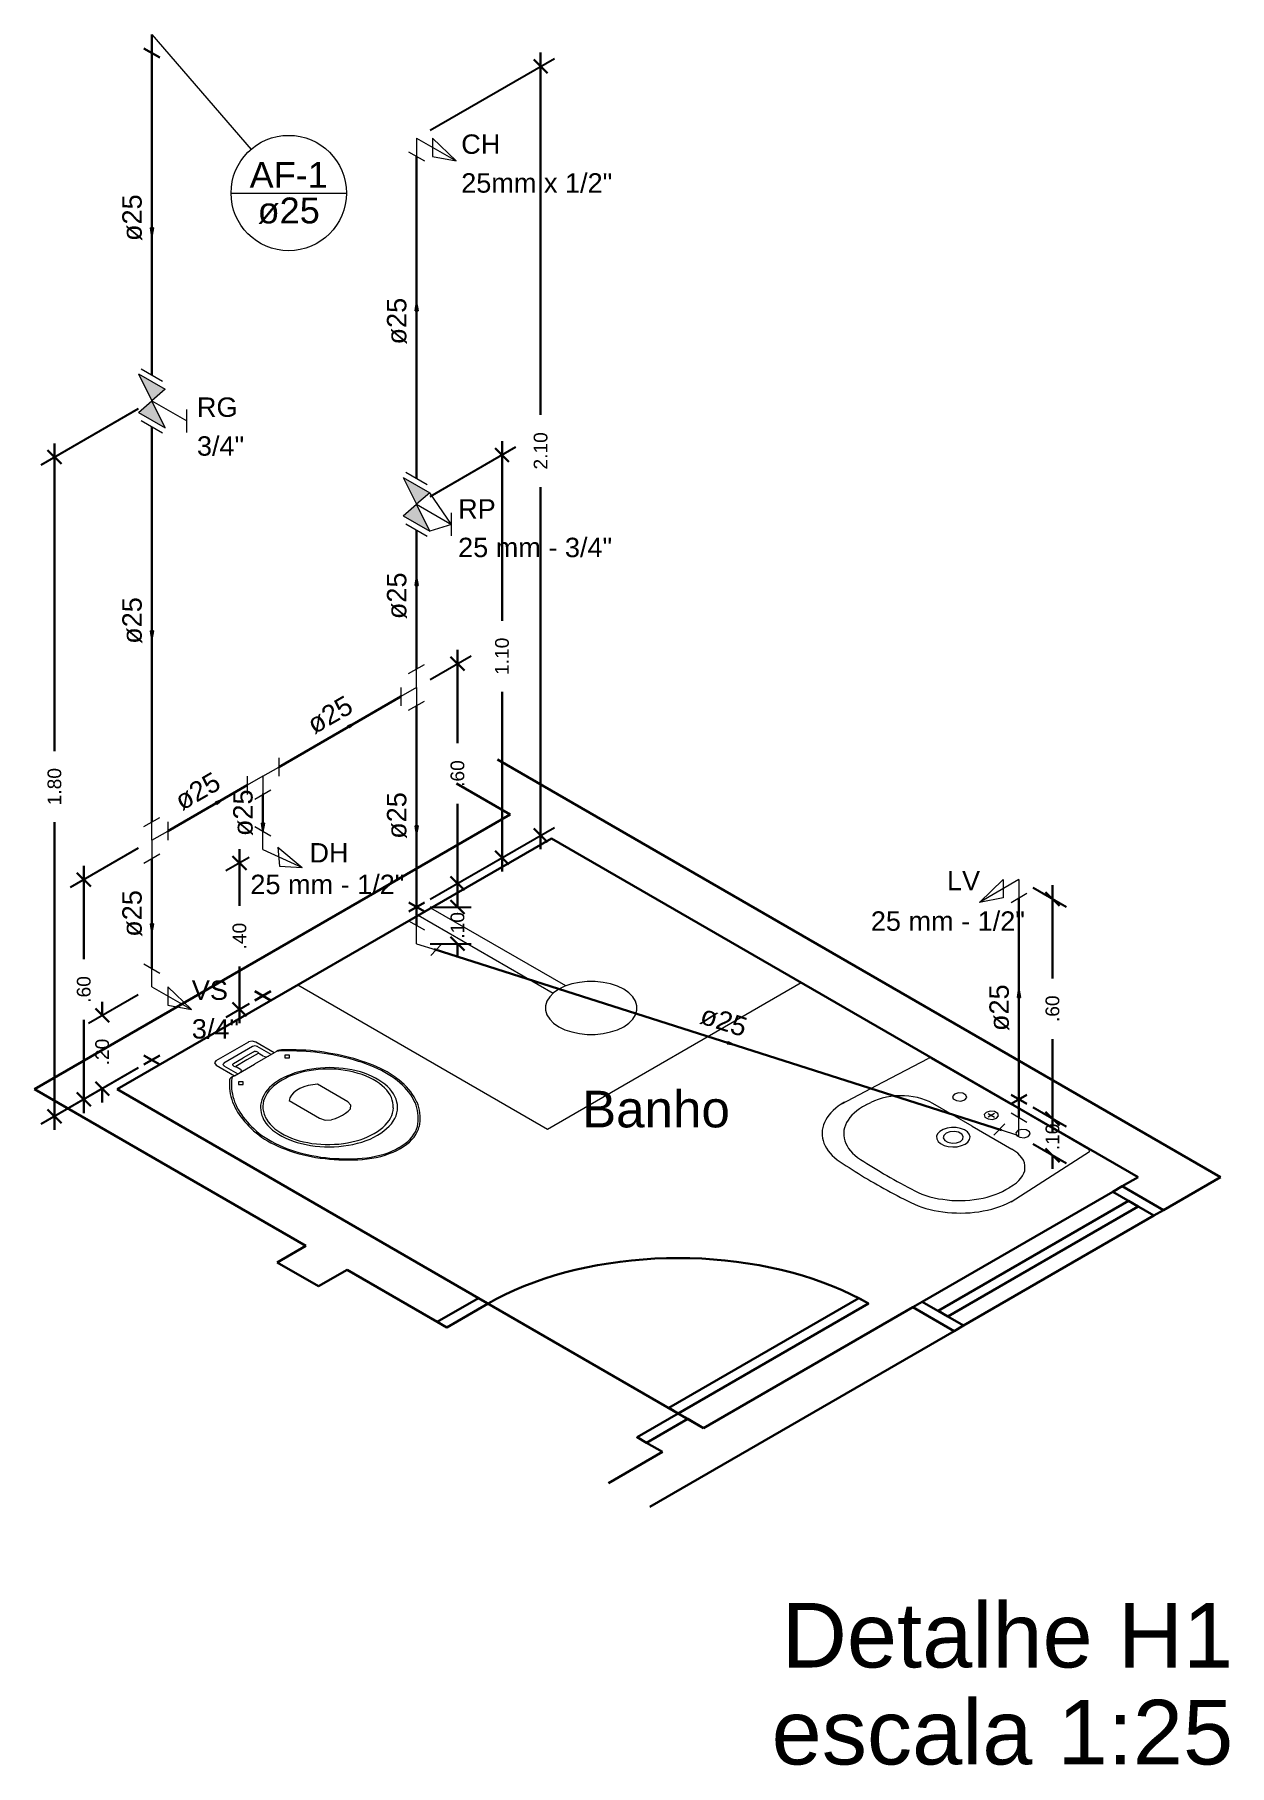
# Model space of a CAD drawing. Header units: inches. Extents: x -21 to 129, y -108 to 34.
# Drawn here: x 29.275 to 32.539, y -65.909 to -61.183 of the extents above; entities that cross this region are included whole.
import ezdxf

# ---------------------------------------------------------------- set-up
doc = ezdxf.new("R2010")
doc.units = ezdxf.units.IN
doc.header["$MEASUREMENT"] = 0
for name, color, linetype, lineweight in [('AF-Colunas', 8, 'Continuous', 30), ('AF-Conexões detalhe', 8, 'Continuous', 20), ('AF-Indicação coluna', 5, 'Continuous', 20), ('AF-Sentido tubo', 8, 'Continuous', 20), ('AF-Textos coluna', 7, 'Continuous', 20), ('AF-Textos conexão', 7, 'Continuous', 20), ('AF-Textos tubo', 7, 'Continuous', 20), ('AF-Tubos detalhe', 170, 'Continuous', 30), ('DI-Títulos', 3, 'Continuous', 30), ('Simbolos', 8, 'Continuous', 20), ('xcota', 1, 'Continuous', 30), ('xEIXO', 3, 'Continuous', 30), ('XJANELAS E PORTAS', 4, 'Continuous', 30), ('xMOVEIS', 253, 'Continuous', 20), ('XPAREDE', 7, 'Continuous', 30), ('xPISO', 4, 'Continuous', 30), ('xTEXTO', 7, 'Continuous', 20)]:
    doc.layers.add(name, color=color, linetype=linetype, lineweight=lineweight)
doc.styles.add('Arial', font='arial.ttf')
doc.dimstyles.new('cota-25', dxfattribs={"dimtxt": 0.0375, "dimasz": 0.0375, "dimexe": 0.0375, "dimexo": 0.0375, "dimgap": 0.05, "dimtad": 0, "dimzin": 4, "dimdsep": 46, "dimtxsty": 'Arial', "dimblk": 'OBLIQUE', "dimcen": 0.0375, "dimdle": 0.0375, "dimclrd": 256, "dimclrt": 4, "dimadec": 0, "dimazin": 1, "dimtfac": 1, "dimtix": 1, "dimtofl": 0, "dimtmove": 0, "dimatfit": 3, "dimfxl": 0, "dimtolj": 1, "dimtzin": 0, "dimlwd": -1, "dimarcsym": 0})

# ---------------------------------------------------------------- blocks, each defined once
blk = doc.blocks.new('_Closed')
at = {"color": 0, "linetype": 'ByBlock', "lineweight": -2}
for p, q in [((-1, 0.166667), (0, 0)), ((-1, 0.166667), (-1, -0.166667)), ((0, 0), (-1, -0.166667)), ((0, 0), (-1, 0))]:
    blk.add_line(p, q, dxfattribs=at)
blk = doc.blocks.new('_Oblique')
at = {"color": 0, "linetype": 'ByBlock', "lineweight": -2}
blk.add_line((-0.5, -0.5), (0.5, 0.5), dxfattribs=at)
blk = doc.blocks.new('*D4')
at = {"layer": 'Defpoints', "color": 0, "transparency": 16777216}
for p in [(29.5956, -63.7831), (29.4599, -63.8615), (29.5956, -63.9831)]:
    blk.add_point(p, dxfattribs=at)
at = {"layer": 'xcota', "color": 0, "lineweight": -2, "transparency": 16777216}
for p, q in [((29.5581, -63.8048), (29.4224, -63.8831)), ((29.5581, -64.0048), (29.4224, -64.0831))]:
    blk.add_line(p, q, dxfattribs=at)
at = {"layer": 'xcota', "transparency": 16777216}
for p, q in [((29.4599, -63.8615), (29.4599, -63.824)), ((29.4599, -64.0614), (29.4599, -64.0989))]:
    blk.add_line(p, q, dxfattribs=at)
at = {"layer": 'xcota', "transparency": 16777216, "xscale": 0.0375, "yscale": 0.0375, "zscale": 0.0375}
for p, rotation in [((29.4599, -63.8615), 270), ((29.4599, -64.0614), 90)]:
    blk.add_blockref('_Oblique', p, dxfattribs=dict(at, rotation=rotation))
at = {"layer": 'xcota', "color": 4, "transparency": 16777216, "insert": (29.4599, -63.9615), "char_height": 0.0375, "attachment_point": 5, "rotation": 90, "style": 'Arial'}
blk.add_mtext('\\A1;.20', dxfattribs=at)
blk = doc.blocks.new('*D5')
at = {"layer": 'Defpoints', "color": 0, "transparency": 16777216}
for p in [(29.5956, -63.3831), (29.4097, -63.4905), (29.5956, -63.9831)]:
    blk.add_point(p, dxfattribs=at)
at = {"layer": 'xcota', "color": 0, "lineweight": -2, "transparency": 16777216}
for p, q in [((29.5581, -63.4048), (29.3722, -63.5121)), ((29.5581, -64.0048), (29.3722, -64.1121))]:
    blk.add_line(p, q, dxfattribs=at)
at = {"layer": 'xcota', "transparency": 16777216}
for p, q in [((29.4097, -63.453), (29.4097, -63.7077)), ((29.4097, -64.1279), (29.4097, -63.8732))]:
    blk.add_line(p, q, dxfattribs=at)
at = {"layer": 'xcota', "transparency": 16777216, "xscale": 0.0375, "yscale": 0.0375, "zscale": 0.0375}
for p, rotation in [((29.4097, -63.4905), 90), ((29.4097, -64.0904), 270)]:
    blk.add_blockref('_Oblique', p, dxfattribs=dict(at, rotation=rotation))
at = {"layer": 'xcota', "color": 4, "transparency": 16777216, "insert": (29.4097, -63.7905), "char_height": 0.0375, "attachment_point": 5, "rotation": 90, "style": 'Arial'}
blk.add_mtext('\\A1;.60', dxfattribs=at)
blk = doc.blocks.new('*D6')
at = {"layer": 'Defpoints', "color": 0, "transparency": 16777216}
for p in [(29.5958, -62.183), (29.3295, -62.3368), (29.5956, -63.9831)]:
    blk.add_point(p, dxfattribs=at)
at = {"layer": 'xcota', "color": 0, "lineweight": -2, "transparency": 16777216}
for p, q in [((29.5583, -62.2047), (29.292, -62.3584)), ((29.5581, -64.0048), (29.292, -64.1584))]:
    blk.add_line(p, q, dxfattribs=at)
at = {"layer": 'xcota', "transparency": 16777216}
for p, q in [((29.3295, -62.2993), (29.3295, -63.1399)), ((29.3295, -64.1743), (29.3295, -63.3337))]:
    blk.add_line(p, q, dxfattribs=at)
at = {"layer": 'xcota', "transparency": 16777216, "xscale": 0.0375, "yscale": 0.0375, "zscale": 0.0375}
for p, rotation in [((29.3295, -62.3368), 90), ((29.3295, -64.1368), 270)]:
    blk.add_blockref('_Oblique', p, dxfattribs=dict(at, rotation=rotation))
at = {"layer": 'xcota', "color": 4, "transparency": 16777216, "insert": (29.3295, -63.2368), "char_height": 0.0375, "attachment_point": 5, "rotation": 90, "style": 'Arial'}
blk.add_mtext('\\A1;1.80', dxfattribs=at)
blk = doc.blocks.new('*D7')
at = {"layer": 'Defpoints', "color": 0, "transparency": 16777216}
for p in [(29.8988, -63.4081), (29.8349, -63.445), (29.8988, -63.8081)]:
    blk.add_point(p, dxfattribs=at)
at = {"layer": 'xcota', "transparency": 16777216}
for p, q in [((29.8349, -63.4075), (29.8349, -63.5622)), ((29.8349, -63.8825), (29.8349, -63.7278))]:
    blk.add_line(p, q, dxfattribs=at)
at = {"layer": 'xcota', "color": 0, "lineweight": -2, "transparency": 16777216}
for p, q in [((29.8613, -63.4298), (29.7974, -63.4666)), ((29.8613, -63.8298), (29.7974, -63.8667))]:
    blk.add_line(p, q, dxfattribs=at)
at = {"layer": 'xcota', "transparency": 16777216, "xscale": 0.0375, "yscale": 0.0375, "zscale": 0.0375}
for p, rotation in [((29.8349, -63.445), 90), ((29.8349, -63.845), 270)]:
    blk.add_blockref('_Oblique', p, dxfattribs=dict(at, rotation=rotation))
at = {"layer": 'xcota', "color": 4, "transparency": 16777216, "insert": (29.8349, -63.645), "char_height": 0.0375, "attachment_point": 5, "rotation": 90, "style": 'Arial'}
blk.add_mtext('\\A1;.40', dxfattribs=at)
blk = doc.blocks.new('*D8')
at = {"layer": 'Defpoints', "color": 0, "transparency": 16777216}
for p in [(30.3188, -63.5656), (30.4306, -63.5656), (30.3188, -63.6656)]:
    blk.add_point(p, dxfattribs=at)
at = {"layer": 'xcota', "color": 0, "lineweight": -2, "transparency": 16777216}
for p, q in [((30.3563, -63.5656), (30.4681, -63.5656)), ((30.3563, -63.6656), (30.4681, -63.6656))]:
    blk.add_line(p, q, dxfattribs=at)
at = {"layer": 'xcota', "transparency": 16777216}
for p, q in [((30.4306, -63.5656), (30.4306, -63.5281)), ((30.4306, -63.6656), (30.4306, -63.7031))]:
    blk.add_line(p, q, dxfattribs=at)
at = {"layer": 'xcota', "transparency": 16777216, "xscale": 0.0375, "yscale": 0.0375, "zscale": 0.0375}
for p, rotation in [((30.4306, -63.5656), 270), ((30.4306, -63.6656), 90)]:
    blk.add_blockref('_Oblique', p, dxfattribs=dict(at, rotation=rotation))
at = {"layer": 'xcota', "color": 4, "transparency": 16777216, "insert": (30.4306, -63.6156), "char_height": 0.0375, "attachment_point": 5, "rotation": 90, "style": 'Arial'}
blk.add_mtext('\\A1;.10', dxfattribs=at)
blk = doc.blocks.new('*D9')
at = {"layer": 'Defpoints', "color": 0, "transparency": 16777216}
for p in [(30.4306, -62.901), (30.3188, -62.9656), (30.3188, -63.5656)]:
    blk.add_point(p, dxfattribs=at)
at = {"layer": 'xcota', "color": 0, "lineweight": -2, "transparency": 16777216}
for p, q in [((30.3563, -62.944), (30.4681, -62.8794)), ((30.3563, -63.5439), (30.4681, -63.4793))]:
    blk.add_line(p, q, dxfattribs=at)
at = {"layer": 'xcota', "transparency": 16777216}
for p, q in [((30.4306, -62.8635), (30.4306, -63.1182)), ((30.4306, -63.5385), (30.4306, -63.2838))]:
    blk.add_line(p, q, dxfattribs=at)
at = {"layer": 'xcota', "transparency": 16777216, "xscale": 0.0375, "yscale": 0.0375, "zscale": 0.0375}
for p, rotation in [((30.4306, -62.901), 90), ((30.4306, -63.501), 270)]:
    blk.add_blockref('_Oblique', p, dxfattribs=dict(at, rotation=rotation))
at = {"layer": 'xcota', "color": 4, "transparency": 16777216, "insert": (30.4306, -63.201), "char_height": 0.0375, "attachment_point": 5, "rotation": 90, "style": 'Arial'}
blk.add_mtext('\\A1;.60', dxfattribs=at)
blk = doc.blocks.new('*D10')
at = {"layer": 'Defpoints', "color": 0, "transparency": 16777216}
for p in [(30.5522, -62.3308), (30.3188, -62.4656), (30.3188, -63.5656)]:
    blk.add_point(p, dxfattribs=at)
at = {"layer": 'xcota', "color": 0, "lineweight": -2, "transparency": 16777216}
for p, q in [((30.3563, -62.444), (30.5897, -62.3092)), ((30.3563, -63.5439), (30.5897, -63.4092))]:
    blk.add_line(p, q, dxfattribs=at)
at = {"layer": 'xcota', "transparency": 16777216}
for p, q in [((30.5522, -62.2933), (30.5522, -62.784)), ((30.5522, -63.4683), (30.5522, -62.9777))]:
    blk.add_line(p, q, dxfattribs=at)
at = {"layer": 'xcota', "transparency": 16777216, "xscale": 0.0375, "yscale": 0.0375, "zscale": 0.0375}
for p, rotation in [((30.5522, -62.3308), 90), ((30.5522, -63.4308), 270)]:
    blk.add_blockref('_Oblique', p, dxfattribs=dict(at, rotation=rotation))
at = {"layer": 'xcota', "color": 4, "transparency": 16777216, "insert": (30.5522, -62.8808), "char_height": 0.0375, "attachment_point": 5, "rotation": 90, "style": 'Arial'}
blk.add_mtext('\\A1;1.10', dxfattribs=at)
blk = doc.blocks.new('*D11')
at = {"layer": 'Defpoints', "color": 0, "transparency": 16777216}
for p in [(30.6577, -61.2699), (30.3188, -61.4656), (30.3188, -63.5656)]:
    blk.add_point(p, dxfattribs=at)
at = {"layer": 'xcota', "color": 0, "lineweight": -2, "transparency": 16777216}
for p, q in [((30.3563, -61.444), (30.6952, -61.2483)), ((30.3563, -63.544), (30.6952, -63.3483))]:
    blk.add_line(p, q, dxfattribs=at)
at = {"layer": 'xcota', "transparency": 16777216}
for p, q in [((30.6577, -61.2324), (30.6577, -62.221)), ((30.6577, -63.4075), (30.6577, -62.4189))]:
    blk.add_line(p, q, dxfattribs=at)
at = {"layer": 'xcota', "transparency": 16777216, "xscale": 0.0375, "yscale": 0.0375, "zscale": 0.0375}
for p, rotation in [((30.6577, -61.2699), 90), ((30.6577, -63.37), 270)]:
    blk.add_blockref('_Oblique', p, dxfattribs=dict(at, rotation=rotation))
at = {"layer": 'xcota', "color": 4, "transparency": 16777216, "insert": (30.6577, -62.3199), "char_height": 0.0375, "attachment_point": 5, "rotation": 90, "style": 'Arial'}
blk.add_mtext('\\A1;2.10', dxfattribs=at)
blk = doc.blocks.new('*D12')
at = {"layer": 'Defpoints', "color": 0, "transparency": 16777216}
for p in [(31.9645, -64.0904), (32.0561, -64.1433), (31.9645, -64.1903)]:
    blk.add_point(p, dxfattribs=at)
at = {"layer": 'xcota', "color": 0, "lineweight": -2, "transparency": 16777216}
for p, q in [((32.002, -64.1121), (32.0936, -64.165)), ((32.002, -64.2119), (32.0936, -64.2648))]:
    blk.add_line(p, q, dxfattribs=at)
at = {"layer": 'xcota', "transparency": 16777216}
for p, q in [((32.0561, -64.1433), (32.0561, -64.1058)), ((32.0561, -64.2432), (32.0561, -64.2807))]:
    blk.add_line(p, q, dxfattribs=at)
at = {"layer": 'xcota', "transparency": 16777216, "xscale": 0.0375, "yscale": 0.0375, "zscale": 0.0375}
for p, rotation in [((32.0561, -64.1433), 270), ((32.0561, -64.2432), 90)]:
    blk.add_blockref('_Oblique', p, dxfattribs=dict(at, rotation=rotation))
at = {"layer": 'xcota', "color": 4, "transparency": 16777216, "insert": (32.0561, -64.1932), "char_height": 0.0375, "attachment_point": 5, "rotation": 90, "style": 'Arial'}
blk.add_mtext('\\A1;.10', dxfattribs=at)
blk = doc.blocks.new('*D13')
at = {"layer": 'Defpoints', "color": 0, "transparency": 16777216}
for p in [(31.9645, -63.4903), (32.0561, -63.5432), (31.9645, -64.0904)]:
    blk.add_point(p, dxfattribs=at)
at = {"layer": 'xcota', "color": 0, "lineweight": -2, "transparency": 16777216}
for p, q in [((32.002, -63.5119), (32.0936, -63.5648)), ((32.002, -64.1121), (32.0936, -64.165))]:
    blk.add_line(p, q, dxfattribs=at)
at = {"layer": 'xcota', "transparency": 16777216}
for p, q in [((32.0561, -63.5057), (32.0561, -63.7605)), ((32.0561, -64.1808), (32.0561, -63.926))]:
    blk.add_line(p, q, dxfattribs=at)
at = {"layer": 'xcota', "transparency": 16777216, "xscale": 0.0375, "yscale": 0.0375, "zscale": 0.0375}
for p, rotation in [((32.0561, -63.5432), 90), ((32.0561, -64.1433), 270)]:
    blk.add_blockref('_Oblique', p, dxfattribs=dict(at, rotation=rotation))
at = {"layer": 'xcota', "color": 4, "transparency": 16777216, "insert": (32.0561, -63.8432), "char_height": 0.0375, "attachment_point": 5, "rotation": 90, "style": 'Arial'}
blk.add_mtext('\\A1;.60', dxfattribs=at)

msp = doc.modelspace()

# ---------------------------------------------------------------- hatches: boundary and pattern name
at = {"layer": 'Simbolos', "linetype": 'Continuous'}
for points in [[(29.5593, -62.1096), (29.632, -62.1516), (29.5959, -62.1833)], [(29.5959, -62.1833), (29.5593, -62.2146), (29.632, -62.2566)], [(30.2824, -62.3921), (30.3551, -62.4341), (30.3188, -62.4656)], [(30.3188, -62.4656), (30.2824, -62.4971), (30.3551, -62.5391)]]:
    msp.add_hatch(color=256, dxfattribs=at).paths.add_polyline_path(points)

# ---------------------------------------------------------------- linework, layer by layer
at = {"layer": 'AF-Colunas', "linetype": 'Continuous'}
for p, q in [((29.5956, -61.1831), (29.5956, -61.2331)), ((29.574, -61.2206), (29.6173, -61.2456))]:
    msp.add_line(p, q, dxfattribs=at)
at = {"layer": 'AF-Conexões detalhe', "linetype": 'Continuous'}
for p, q in [((30.3188, -61.4656), (30.3188, -61.5156)), ((30.3188, -61.4656), (30.427, -61.5281)), ((30.3621, -61.4656), (30.3621, -61.5156)), ((30.3621, -61.4656), (30.427, -61.5281)), ((30.2971, -61.5031), (30.3404, -61.5281)), ((30.3621, -61.5156), (30.427, -61.5281)), ((30.2971, -62.9281), (30.3404, -62.9031)), ((30.3188, -62.9656), (30.3188, -62.9156)), ((30.2755, -62.9656), (30.2755, -63.0156)), ((30.3188, -62.9656), (30.2755, -62.9906)), ((30.3188, -62.9656), (30.3188, -63.0156)), ((30.2971, -63.0281), (30.3404, -63.0031)), ((29.8988, -63.2081), (29.9421, -63.1831)), ((29.9421, -63.1581), (29.9421, -63.2081)), ((29.8555, -63.2081), (29.8555, -63.2581)), ((29.8988, -63.2081), (29.8555, -63.2331)), ((29.8988, -63.2081), (29.8988, -63.2581)), ((29.8771, -63.2706), (29.9204, -63.2456)), ((29.574, -63.3456), (29.6173, -63.3206)), ((29.5956, -63.3831), (29.5956, -63.3331)), ((29.5956, -63.3831), (29.6389, -63.3581)), ((29.6389, -63.3331), (29.6389, -63.3831)), ((29.8771, -63.3456), (29.9204, -63.3706)), ((29.8988, -63.4081), (29.8988, -63.3581)), ((29.574, -63.4456), (29.6173, -63.4206)), ((29.5956, -63.3831), (29.5956, -63.4331)), ((29.8988, -63.4081), (30.0064, -63.4574)), ((29.9396, -63.4017), (29.9441, -63.454)), ((29.9396, -63.4017), (30.0064, -63.4574)), ((29.9441, -63.454), (30.0064, -63.4574)), ((31.9645, -63.4903), (31.8562, -63.5528)), ((31.9212, -63.4903), (31.8562, -63.5528)), ((31.9212, -63.4903), (31.9212, -63.5403)), ((31.9645, -63.4903), (31.9645, -63.5403)), ((31.9212, -63.5403), (31.8562, -63.5528)), ((31.9428, -63.5528), (31.9861, -63.5278)), ((30.2971, -63.6031), (30.3404, -63.6281)), ((30.3188, -63.6656), (30.3188, -63.6156)), ((30.3188, -63.6656), (30.3724, -63.6827)), ((30.3872, -63.6672), (30.3576, -63.6982)), ((29.574, -63.7206), (29.6173, -63.7456)), ((29.5956, -63.7831), (29.5956, -63.7331)), ((29.5956, -63.7831), (29.7039, -63.8456)), ((29.6389, -63.7831), (29.6389, -63.8331)), ((29.6389, -63.7831), (29.7039, -63.8456)), ((29.6389, -63.8331), (29.7039, -63.8456)), ((31.9428, -64.1278), (31.9861, -64.1528)), ((31.8961, -64.1887), (31.9257, -64.1577)), ((31.9645, -64.1903), (31.9109, -64.1732)), ((31.9645, -64.1903), (31.9645, -64.1403))]:
    msp.add_line(p, q, dxfattribs=at)
at = {"layer": 'AF-Indicação coluna'}
for p, q in [((29.5956, -61.1831), (29.8664, -61.4965)), ((29.8119, -61.6157), (30.1269, -61.6157))]:
    msp.add_line(p, q, dxfattribs=at)
msp.add_circle((29.9694, -61.6157), 0.1575, dxfattribs=at)
at = {"layer": 'AF-Sentido tubo'}
for points in [[(29.5956, -61.7111), (29.5956, -61.6302)], [(30.3188, -61.9377), (30.3188, -62.0186)], [(30.3188, -62.6877), (30.3188, -62.7686)], [(29.5956, -62.8111), (29.5956, -62.7302)], [(30.133, -63.0729), (30.0629, -63.1134)], [(29.7714, -63.2817), (29.7013, -63.3221)], [(29.8988, -63.3361), (29.8988, -63.2552)], [(30.3188, -63.3436), (30.3188, -63.2627)], [(29.5956, -63.6111), (29.5956, -63.5302)], [(31.9645, -63.8123), (31.9645, -63.8932)], [(31.1683, -63.9364), (31.0912, -63.9119)]]:
    msp.add_lwpolyline(points, dxfattribs=at)
at = {"layer": 'AF-Tubos detalhe'}
for p, q in [((29.5956, -61.2331), (29.5956, -62.1124)), ((30.3188, -62.3949), (30.3188, -61.5156)), ((29.5956, -62.2539), (29.5956, -63.3331)), ((30.3188, -62.9156), (30.3188, -62.5364)), ((29.9421, -63.1831), (30.2755, -62.9906)), ((30.3188, -63.0156), (30.3188, -63.6156)), ((29.6389, -63.3581), (29.8555, -63.2331)), ((29.8988, -63.2581), (29.8988, -63.3581)), ((29.5956, -63.4331), (29.5956, -63.7331)), ((31.9645, -64.1403), (31.9645, -63.5403)), ((30.3664, -63.6808), (31.9169, -64.1751))]:
    msp.add_line(p, q, dxfattribs=at)
at = {"layer": 'Simbolos'}
for p, q in [((29.5664, -62.0955), (29.6247, -62.1291)), ((29.5593, -62.1096), (29.632, -62.1516)), ((29.5593, -62.1096), (29.5959, -62.1833)), ((29.5593, -62.2146), (29.5959, -62.1833)), ((29.632, -62.1516), (29.5956, -62.1831)), ((29.5959, -62.1833), (29.6909, -62.2381)), ((29.632, -62.2566), (29.5959, -62.1833)), ((29.5593, -62.2146), (29.632, -62.2566)), ((29.5664, -62.237), (29.6247, -62.2706)), ((29.6909, -62.2696), (29.6909, -62.2066)), ((30.2895, -62.378), (30.3476, -62.4115)), ((30.2824, -62.3921), (30.3188, -62.4656)), ((30.2824, -62.3921), (30.3551, -62.4341)), ((30.2824, -62.4971), (30.3188, -62.4656)), ((30.3551, -62.4341), (30.3185, -62.4655)), ((30.3188, -62.4656), (30.4138, -62.5205)), ((30.3551, -62.5391), (30.3188, -62.4656)), ((30.4138, -62.5205), (30.3551, -62.4341)), ((30.2824, -62.4971), (30.3551, -62.5391)), ((30.2895, -62.5195), (30.3476, -62.553)), ((30.4138, -62.5205), (30.3551, -62.5391)), ((30.4138, -62.552), (30.4138, -62.489))]:
    msp.add_line(p, q, dxfattribs=at)
at = {"layer": 'xEIXO'}
for p, q in [((30.2972, -63.5531), (30.3404, -63.5781)), ((30.2972, -63.5781), (30.3404, -63.5531)), ((29.8772, -63.7956), (29.9204, -63.8206)), ((29.8772, -63.8206), (29.9204, -63.7956)), ((29.5739, -63.9706), (29.6172, -63.9956)), ((29.5739, -63.9956), (29.6172, -63.9706)), ((31.9429, -64.0779), (31.9862, -64.1029)), ((31.9429, -64.1029), (31.9862, -64.0779))]:
    msp.add_line(p, q, dxfattribs=at)
at = {"layer": 'XJANELAS E PORTAS'}
for p, q in [((32.2207, -64.3431), (31.7004, -64.6434)), ((32.3332, -64.4081), (31.8132, -64.7084))]:
    msp.add_line(p, q, dxfattribs=at)
for points in [[(32.2639, -64.3681), (31.7439, -64.6684), (31.7697, -64.6834), (32.2899, -64.3831), (32.2639, -64.3681), (32.2639, -64.3681)], [(31.0337, -64.9484), (31.0077, -64.9334), (31.5274, -64.6334), (31.5532, -64.6484), (31.0337, -64.9484), (31.0337, -64.9484)]]:
    msp.add_lwpolyline(points, close=True, dxfattribs=at)
for points in [[(32.3592, -64.3931), (32.3332, -64.4081), (32.2207, -64.3431), (32.2464, -64.3281)], [(31.5534, -64.6484), (31.5302, -64.6356), (31.5062, -64.6234), (31.4812, -64.6116), (31.4552, -64.6009), (31.4287, -64.5906), (31.4012, -64.5809), (31.3729, -64.5719), (31.3442, -64.5639), (31.3149, -64.5564), (31.2849, -64.5496), (31.2547, -64.5436), (31.2239, -64.5386), (31.1927, -64.5341), (31.1612, -64.5304), (31.1297, -64.5276), (31.0977, -64.5256), (31.0657, -64.5244), (31.0337, -64.5241), (31.0017, -64.5244), (30.9697, -64.5256), (30.9377, -64.5276), (30.9059, -64.5304), (30.8747, -64.5341), (30.8434, -64.5386), (30.8127, -64.5436), (30.7822, -64.5496), (30.7524, -64.5564), (30.7232, -64.5639), (30.6944, -64.5719), (30.6662, -64.5809), (30.6387, -64.5906), (30.6122, -64.6009), (30.5862, -64.6116), (30.5612, -64.6234), (30.5372, -64.6356), (30.5139, -64.6484)], [(30.4882, -64.6334), (30.5142, -64.6484), (30.4014, -64.7134), (30.3754, -64.6984)], [(31.6744, -64.6584), (31.7004, -64.6434), (31.8132, -64.7084), (31.7872, -64.7234)], [(30.9472, -65.0284), (30.9212, -65.0134), (31.0337, -64.9484), (31.0597, -64.9634)]]:
    msp.add_lwpolyline(points, dxfattribs=at)
at = {"layer": 'xMOVEIS'}
for p, q in [((30.7262, -63.7809), (30.3577, -63.5681)), ((30.3232, -63.5881), (30.6917, -63.8009)), ((29.9939, -63.7781), (30.6764, -64.1721)), ((30.6764, -64.1721), (31.3697, -63.7719)), ((29.8597, -63.9341), (29.8152, -63.9599)), ((29.9299, -63.9636), (29.8797, -63.9346)), ((29.8152, -63.9599), (29.7707, -63.9856)), ((29.8312, -63.9691), (29.7922, -63.9916)), ((29.8182, -63.9931), (29.8454, -63.9774)), ((29.8554, -63.9831), (29.8247, -64.0009)), ((29.8702, -63.9466), (29.8312, -63.9691)), ((29.8727, -63.9616), (29.8454, -63.9774)), ((29.8862, -63.9654), (29.8554, -63.9831)), ((29.9299, -63.9636), (29.8757, -63.9949)), ((29.9212, -63.9686), (29.8832, -63.9466)), ((29.8999, -63.9729), (29.8904, -63.9674)), ((29.9359, -63.9601), (29.9299, -63.9636)), ((29.9404, -63.9576), (29.9359, -63.9601)), ((31.5754, -64.0531), (31.7164, -63.9791)), ((31.7247, -63.9794), (31.9409, -64.1041)), ((29.7714, -63.9971), (29.8217, -64.0261)), ((29.7922, -63.9991), (29.8304, -64.0211)), ((29.8159, -64.0294), (29.8112, -64.0321)), ((29.8217, -64.0261), (29.8159, -64.0294)), ((29.8217, -64.0261), (29.8757, -63.9949)), ((29.8377, -64.0089), (29.8282, -64.0034)), ((30.1309, -64.0976), (30.0477, -64.0496)), ((31.4802, -64.1026), (31.5754, -64.0531)), ((29.9707, -64.0941), (30.0537, -64.1421)), ((31.4874, -64.0984), (31.4802, -64.1026)), ((31.5464, -64.1059), (31.5602, -64.0989)), ((31.8369, -64.1641), (31.7287, -64.1016)), ((31.8802, -64.1291), (31.8974, -64.1391)), ((31.8974, -64.1291), (31.8802, -64.1391)), ((32.1564, -64.2286), (31.9409, -64.1041)), ((31.8369, -64.1641), (31.9452, -64.2266)), ((32.0292, -64.3151), (32.1569, -64.2334)), ((31.9374, -64.3316), (31.9499, -64.3239)), ((31.9434, -64.3701), (32.0292, -64.3151))]:
    msp.add_line(p, q, dxfattribs=at)
for points in [[(30.8847, -63.8924), (30.8987, -63.8826), (30.9094, -63.8716), (30.9169, -63.8599), (30.9207, -63.8474), (30.9207, -63.8349), (30.9169, -63.8224), (30.9094, -63.8106), (30.8987, -63.7996), (30.8847, -63.7899), (30.8679, -63.7819), (30.8489, -63.7756), (30.8284, -63.7711), (30.8069, -63.7691), (30.7849, -63.7691), (30.7634, -63.7711), (30.7429, -63.7756), (30.7242, -63.7819), (30.7074, -63.7899), (30.6932, -63.7996), (30.6824, -63.8106), (30.6749, -63.8224), (30.6712, -63.8349), (30.6712, -63.8474), (30.6749, -63.8599), (30.6824, -63.8716), (30.6932, -63.8826), (30.7074, -63.8924), (30.7242, -63.9004), (30.7429, -63.9066), (30.7634, -63.9111), (30.7849, -63.9131), (30.8069, -63.9131), (30.8284, -63.9111), (30.8489, -63.9066), (30.8679, -63.9004), (30.8847, -63.8924)], [(29.8797, -63.9344), (29.8699, -63.9319), (29.8597, -63.9339)], [(29.8837, -63.9466), (29.8772, -63.9449), (29.8707, -63.9466)], [(29.7707, -63.9854), (29.7669, -63.9911), (29.7714, -63.9969)], [(29.7927, -63.9916), (29.7897, -63.9954), (29.7927, -63.9991)], [(29.8182, -63.9929), (29.8167, -63.9941), (29.8157, -63.9956)], [(29.8777, -63.9599), (29.8749, -63.9604), (29.8729, -63.9614)], [(29.8802, -63.9606), (29.8789, -63.9604), (29.8774, -63.9601)], [(29.8882, -63.9646), (29.8849, -63.9621), (29.8804, -63.9604)], [(29.8882, -63.9649), (29.8892, -63.9661), (29.8907, -63.9674)], [(29.9004, -63.9729), (29.9072, -63.9746), (29.9139, -63.9731)], [(29.9422, -63.9586), (29.9389, -63.9591), (29.9362, -63.9601)], [(29.9494, -63.9551), (29.9444, -63.9559), (29.9404, -63.9574)], [(30.0414, -63.9619), (30.0292, -63.9609), (30.0167, -63.9599), (30.0042, -63.9591), (29.9919, -63.9586), (29.9794, -63.9584), (29.9669, -63.9581), (29.9544, -63.9584), (29.9419, -63.9589)], [(30.0424, -63.9589), (30.0292, -63.9576), (30.0162, -63.9566), (30.0029, -63.9559), (29.9897, -63.9554), (29.9764, -63.9551), (29.9629, -63.9551), (29.9497, -63.9554)], [(29.9714, -63.9771), (29.9714, -63.9696), (29.9584, -63.9696), (29.9584, -63.9771), (29.9714, -63.9771)], [(30.2127, -64.0069), (30.2027, -64.0024), (30.1922, -63.9984), (30.1817, -63.9944), (30.1709, -63.9904), (30.1599, -63.9869), (30.1487, -63.9834), (30.1372, -63.9801), (30.1257, -63.9771), (30.1142, -63.9744), (30.1022, -63.9719), (30.0902, -63.9694), (30.0782, -63.9674), (30.0659, -63.9654), (30.0537, -63.9636), (30.0412, -63.9621)], [(30.1687, -63.9861), (30.1579, -63.9826), (30.1469, -63.9794), (30.1359, -63.9764), (30.1247, -63.9734), (30.1132, -63.9709), (30.1017, -63.9684), (30.0899, -63.9661), (30.0782, -63.9641), (30.0662, -63.9621), (30.0544, -63.9604), (30.0422, -63.9591)], [(30.2627, -64.0319), (30.2549, -64.0264), (30.2467, -64.0209), (30.2382, -64.0159), (30.2292, -64.0109), (30.2199, -64.0061), (30.2102, -64.0016), (30.2004, -63.9974), (30.1902, -63.9934), (30.1797, -63.9896), (30.1687, -63.9861)], [(31.7247, -63.9794), (31.7207, -63.9784), (31.7164, -63.9794)], [(29.8077, -64.0374), (29.8072, -64.0449), (29.8072, -64.0526), (29.8077, -64.0604), (29.8084, -64.0679), (29.8099, -64.0756), (29.8117, -64.0831), (29.8139, -64.0909)], [(29.8114, -64.0319), (29.8084, -64.0344), (29.8074, -64.0371)], [(29.8137, -64.0329), (29.8129, -64.0401), (29.8127, -64.0471), (29.8129, -64.0544), (29.8132, -64.0616), (29.8142, -64.0689), (29.8154, -64.0759), (29.8172, -64.0831), (29.8192, -64.0901)], [(29.8159, -64.0296), (29.8144, -64.0311), (29.8137, -64.0329)], [(29.8157, -63.9959), (29.8159, -63.9966), (29.8162, -63.9974)], [(29.8164, -63.9974), (29.8194, -63.9999), (29.8239, -64.0016)], [(29.8287, -64.0034), (29.8267, -64.0024), (29.8242, -64.0019)], [(29.8384, -64.0166), (29.8409, -64.0126), (29.8382, -64.0089)], [(29.9472, -64.0359), (29.9387, -64.0409), (29.9309, -64.0466), (29.9237, -64.0524), (29.9172, -64.0584), (29.9114, -64.0649), (29.9064, -64.0714), (29.9022, -64.0781), (29.8984, -64.0849), (29.8957, -64.0919), (29.8939, -64.0989), (29.8927, -64.1061), (29.8924, -64.1131), (29.8929, -64.1204), (29.8942, -64.1276), (29.8962, -64.1346), (29.8992, -64.1416)], [(29.9512, -64.0381), (29.9427, -64.0434), (29.9349, -64.0491), (29.9277, -64.0549), (29.9212, -64.0611), (29.9154, -64.0676), (29.9107, -64.0741), (29.9067, -64.0809), (29.9034, -64.0879), (29.9009, -64.0951), (29.8994, -64.1021), (29.8989, -64.1094), (29.8989, -64.1166), (29.9002, -64.1239), (29.9022, -64.1309), (29.9049, -64.1379)], [(30.1302, -64.0081), (30.1182, -64.0064), (30.1059, -64.0051), (30.0937, -64.0044), (30.0812, -64.0041), (30.0689, -64.0044), (30.0564, -64.0051), (30.0442, -64.0061), (30.0322, -64.0079), (30.0202, -64.0099), (30.0087, -64.0124), (29.9974, -64.0151), (29.9864, -64.0186), (29.9759, -64.0224), (29.9657, -64.0264), (29.9562, -64.0309), (29.9469, -64.0359)], [(30.1239, -64.0114), (30.1119, -64.0099), (30.0994, -64.0086), (30.0872, -64.0081), (30.0747, -64.0079), (30.0622, -64.0084), (30.0497, -64.0091), (30.0374, -64.0106), (30.0254, -64.0124), (30.0137, -64.0149), (30.0022, -64.0176), (29.9909, -64.0209), (29.9802, -64.0246), (29.9699, -64.0286), (29.9604, -64.0334), (29.9512, -64.0381)], [(30.2247, -64.0534), (30.2172, -64.0474), (30.2089, -64.0419), (30.2002, -64.0366), (30.1907, -64.0316), (30.1807, -64.0271), (30.1702, -64.0231), (30.1592, -64.0196), (30.1477, -64.0164), (30.1359, -64.0136), (30.1237, -64.0116)], [(30.2317, -64.0494), (30.2239, -64.0436), (30.2157, -64.0379), (30.2069, -64.0326), (30.1972, -64.0279), (30.1872, -64.0234), (30.1764, -64.0194), (30.1654, -64.0159), (30.1539, -64.0129), (30.1419, -64.0101), (30.1299, -64.0081)], [(30.2584, -64.0339), (30.2502, -64.0279), (30.2414, -64.0224), (30.2322, -64.0169), (30.2227, -64.0116), (30.2127, -64.0069)], [(30.3142, -64.0994), (30.3109, -64.0924), (30.3069, -64.0851), (30.3027, -64.0784), (30.2977, -64.0714), (30.2924, -64.0649), (30.2864, -64.0581), (30.2799, -64.0519), (30.2732, -64.0456), (30.2659, -64.0396), (30.2582, -64.0336)], [(30.3197, -64.0986), (30.3162, -64.0914), (30.3122, -64.0841), (30.3077, -64.0771), (30.3027, -64.0701), (30.2972, -64.0634), (30.2912, -64.0566), (30.2847, -64.0501), (30.2777, -64.0439), (30.2704, -64.0376), (30.2624, -64.0316)], [(29.8449, -64.0501), (29.8449, -64.0426), (29.8322, -64.0426), (29.8322, -64.0501), (29.8449, -64.0501)], [(30.0479, -64.0496), (30.0349, -64.0509), (30.0224, -64.0531), (30.0107, -64.0566), (29.9999, -64.0611), (29.9907, -64.0666), (29.9829, -64.0726), (29.9769, -64.0794), (29.9729, -64.0866), (29.9709, -64.0941)], [(30.2552, -64.1139), (30.2552, -64.1066), (30.2542, -64.0996), (30.2524, -64.0926), (30.2499, -64.0856), (30.2464, -64.0786), (30.2422, -64.0721), (30.2372, -64.0656), (30.2314, -64.0594), (30.2249, -64.0534)], [(30.2664, -64.1201), (30.2667, -64.1126), (30.2662, -64.1051), (30.2649, -64.0979), (30.2627, -64.0904), (30.2597, -64.0831), (30.2557, -64.0759), (30.2512, -64.0689), (30.2454, -64.0621), (30.2392, -64.0556), (30.2322, -64.0494)], [(31.7287, -64.1016), (31.7194, -64.0969), (31.7094, -64.0926), (31.6987, -64.0889), (31.6874, -64.0859), (31.6757, -64.0836), (31.6637, -64.0821), (31.6514, -64.0811), (31.6389, -64.0809), (31.6267, -64.0814), (31.6144, -64.0826), (31.6024, -64.0846), (31.5909, -64.0874), (31.5799, -64.0906), (31.5697, -64.0946), (31.5599, -64.0991)], [(31.8162, -64.0921), (31.8217, -64.0859), (31.8197, -64.0789), (31.8112, -64.0741), (31.7992, -64.0729), (31.7884, -64.0761), (31.7829, -64.0824), (31.7849, -64.0894), (31.7934, -64.0941), (31.8054, -64.0954), (31.8162, -64.0921)], [(29.8137, -64.0909), (29.8162, -64.0979), (29.8192, -64.1049), (29.8224, -64.1116), (29.8259, -64.1186), (29.8299, -64.1254), (29.8342, -64.1319), (29.8387, -64.1386), (29.8437, -64.1451), (29.8489, -64.1514), (29.8547, -64.1579), (29.8604, -64.1641)], [(29.8192, -64.0904), (29.8217, -64.0976), (29.8247, -64.1046), (29.8279, -64.1116), (29.8317, -64.1186), (29.8359, -64.1256), (29.8404, -64.1324), (29.8452, -64.1391), (29.8504, -64.1459), (29.8559, -64.1524), (29.8619, -64.1589), (29.8682, -64.1651), (29.8747, -64.1714), (29.8817, -64.1776), (29.8889, -64.1836), (29.8964, -64.1894)], [(30.0859, -64.1461), (30.0969, -64.1429), (30.1072, -64.1386), (30.1167, -64.1339), (30.1249, -64.1286), (30.1319, -64.1226), (30.1379, -64.1161)], [(30.1379, -64.1161), (30.1394, -64.1064), (30.1312, -64.0976)], [(30.2032, -64.1836), (30.2117, -64.1784), (30.2194, -64.1729), (30.2267, -64.1671), (30.2329, -64.1611), (30.2387, -64.1549), (30.2437, -64.1484), (30.2477, -64.1416), (30.2509, -64.1349), (30.2534, -64.1279), (30.2549, -64.1209), (30.2557, -64.1139)], [(30.2119, -64.1886), (30.2209, -64.1829), (30.2294, -64.1769), (30.2369, -64.1706), (30.2439, -64.1641), (30.2499, -64.1571), (30.2549, -64.1501), (30.2592, -64.1429), (30.2627, -64.1354), (30.2649, -64.1276), (30.2664, -64.1201)], [(30.3212, -64.1646), (30.3224, -64.1574), (30.3232, -64.1501), (30.3234, -64.1429), (30.3232, -64.1354), (30.3224, -64.1281), (30.3212, -64.1209), (30.3197, -64.1136), (30.3174, -64.1066), (30.3147, -64.0994)], [(30.3267, -64.1649), (30.3279, -64.1576), (30.3287, -64.1501), (30.3289, -64.1429), (30.3287, -64.1354), (30.3279, -64.1279), (30.3267, -64.1206), (30.3249, -64.1131), (30.3227, -64.1059), (30.3202, -64.0986)], [(31.4874, -64.0984), (31.4789, -64.1036), (31.4709, -64.1091), (31.4637, -64.1149), (31.4569, -64.1209), (31.4507, -64.1271), (31.4452, -64.1334), (31.4404, -64.1401), (31.4364, -64.1469), (31.4329, -64.1536), (31.4302, -64.1606), (31.4282, -64.1679), (31.4269, -64.1749), (31.4264, -64.1821), (31.4267, -64.1891), (31.4277, -64.1964), (31.4294, -64.2034), (31.4317, -64.2104), (31.4349, -64.2174), (31.4387, -64.2241), (31.4434, -64.2309), (31.4487, -64.2374), (31.4544, -64.2436), (31.4609, -64.2496), (31.4682, -64.2556), (31.4759, -64.2611)], [(31.5462, -64.1061), (31.5372, -64.1111), (31.5289, -64.1164), (31.5212, -64.1221), (31.5142, -64.1279), (31.5079, -64.1341), (31.5024, -64.1406), (31.4974, -64.1471), (31.4934, -64.1541), (31.4904, -64.1609), (31.4879, -64.1681), (31.4864, -64.1751), (31.4857, -64.1824), (31.4857, -64.1894), (31.4867, -64.1966), (31.4884, -64.2039), (31.4912, -64.2109), (31.4947, -64.2176), (31.4989, -64.2244), (31.5039, -64.2309), (31.5097, -64.2374), (31.5162, -64.2434), (31.5234, -64.2494), (31.5312, -64.2549)], [(31.9027, -64.1421), (31.9082, -64.1359), (31.9064, -64.1289), (31.8977, -64.1241), (31.8859, -64.1229), (31.8749, -64.1261), (31.8694, -64.1324), (31.8714, -64.1394), (31.8799, -64.1441), (31.8919, -64.1454), (31.9027, -64.1421)], [(29.8604, -64.1641), (29.8667, -64.1704), (29.8732, -64.1764), (29.8802, -64.1821), (29.8874, -64.1879), (29.8952, -64.1936), (29.9034, -64.1989), (29.9119, -64.2041), (29.9209, -64.2091), (29.9302, -64.2139), (29.9397, -64.2184)], [(29.8987, -64.1416), (29.9024, -64.1486), (29.9069, -64.1554), (29.9122, -64.1621), (29.9184, -64.1684), (29.9254, -64.1746), (29.9329, -64.1804), (29.9414, -64.1859), (29.9504, -64.1911), (29.9599, -64.1959), (29.9702, -64.2004)], [(29.9047, -64.1381), (29.9084, -64.1451), (29.9132, -64.1519), (29.9184, -64.1584), (29.9247, -64.1649), (29.9317, -64.1709), (29.9394, -64.1766), (29.9479, -64.1821), (29.9572, -64.1874), (29.9667, -64.1919), (29.9769, -64.1964)], [(30.0537, -64.1424), (30.0687, -64.1471), (30.0859, -64.1464)], [(30.2704, -64.2226), (30.2792, -64.2171), (30.2872, -64.2114), (30.2944, -64.2054), (30.3009, -64.1991), (30.3067, -64.1926), (30.3114, -64.1856), (30.3154, -64.1789), (30.3187, -64.1716), (30.3209, -64.1644)], [(30.2744, -64.2249), (30.2832, -64.2194), (30.2917, -64.2134), (30.2992, -64.2071), (30.3057, -64.2006), (30.3117, -64.1939), (30.3167, -64.1869), (30.3207, -64.1796), (30.3239, -64.1724), (30.3262, -64.1649)], [(31.8174, -64.2129), (31.8249, -64.2071), (31.8297, -64.2004), (31.8309, -64.1931), (31.8287, -64.1861), (31.8234, -64.1796), (31.8152, -64.1741), (31.8047, -64.1701), (31.7927, -64.1679), (31.7802, -64.1676), (31.7682, -64.1694), (31.7572, -64.1729), (31.7484, -64.1781), (31.7422, -64.1844), (31.7392, -64.1914), (31.7397, -64.1986), (31.7434, -64.2056), (31.7504, -64.2116), (31.7597, -64.2164), (31.7709, -64.2194), (31.7834, -64.2206), (31.7959, -64.2199), (31.8074, -64.2171), (31.8174, -64.2129)], [(31.8044, -64.2054), (31.8109, -64.1994), (31.8124, -64.1924), (31.8082, -64.1856), (31.7997, -64.1806), (31.7879, -64.1784), (31.7759, -64.1791), (31.7654, -64.1829), (31.7589, -64.1889), (31.7577, -64.1959), (31.7617, -64.2026), (31.7702, -64.2076), (31.7819, -64.2099), (31.7939, -64.2091), (31.8044, -64.2054)], [(31.9894, -64.1921), (31.9949, -64.1859), (31.9929, -64.1789), (31.9844, -64.1741), (31.9724, -64.1729), (31.9617, -64.1761), (31.9562, -64.1824), (31.9579, -64.1894), (31.9667, -64.1941), (31.9784, -64.1954), (31.9894, -64.1921)], [(29.8964, -64.1894), (29.9049, -64.1951), (29.9139, -64.2006), (29.9232, -64.2059), (29.9329, -64.2111), (29.9432, -64.2159)], [(29.9394, -64.2181), (29.9499, -64.2226), (29.9607, -64.2269), (29.9717, -64.2309), (29.9829, -64.2346), (29.9944, -64.2381), (30.0062, -64.2414), (30.0182, -64.2444), (30.0304, -64.2469), (30.0429, -64.2491), (30.0557, -64.2511)], [(29.9429, -64.2156), (29.9532, -64.2201), (29.9637, -64.2244), (29.9744, -64.2284), (29.9854, -64.2319), (29.9969, -64.2354), (30.0084, -64.2384), (30.0202, -64.2414), (30.0322, -64.2439), (30.0444, -64.2461), (30.0569, -64.2481)], [(29.9707, -64.2004), (29.9817, -64.2044), (29.9929, -64.2081), (30.0047, -64.2114), (30.0167, -64.2141), (30.0289, -64.2164), (30.0417, -64.2181), (30.0544, -64.2194), (30.0674, -64.2201), (30.0802, -64.2204), (30.0932, -64.2201)], [(29.9769, -64.1964), (29.9874, -64.2001), (29.9982, -64.2036), (30.0094, -64.2064), (30.0212, -64.2089), (30.0329, -64.2109), (30.0449, -64.2124), (30.0572, -64.2134), (30.0694, -64.2139), (30.0817, -64.2139)], [(30.0822, -64.2139), (30.0944, -64.2134), (30.1067, -64.2126), (30.1187, -64.2111), (30.1304, -64.2094), (30.1422, -64.2069), (30.1534, -64.2041), (30.1642, -64.2009), (30.1747, -64.1971), (30.1847, -64.1931), (30.1942, -64.1886), (30.2029, -64.1836)], [(30.0932, -64.2201), (30.1064, -64.2194), (30.1194, -64.2179), (30.1324, -64.2161), (30.1449, -64.2136), (30.1572, -64.2106), (30.1692, -64.2071), (30.1807, -64.2031), (30.1917, -64.1989), (30.2019, -64.1939), (30.2117, -64.1886)], [(30.1699, -64.2516), (30.1824, -64.2504), (30.1947, -64.2484), (30.2067, -64.2461), (30.2187, -64.2434), (30.2299, -64.2401), (30.2409, -64.2364), (30.2514, -64.2321), (30.2612, -64.2274), (30.2707, -64.2224)], [(30.1704, -64.2546), (30.1834, -64.2534), (30.1962, -64.2516), (30.2087, -64.2491), (30.2209, -64.2464), (30.2327, -64.2429), (30.2439, -64.2389), (30.2547, -64.2346), (30.2649, -64.2299), (30.2744, -64.2246)], [(31.9494, -64.3241), (31.9574, -64.3184), (31.9642, -64.3124), (31.9699, -64.3061), (31.9744, -64.2994), (31.9779, -64.2926), (31.9802, -64.2856), (31.9809, -64.2784), (31.9807, -64.2711), (31.9792, -64.2641), (31.9764, -64.2571), (31.9724, -64.2504), (31.9672, -64.2439), (31.9609, -64.2376), (31.9534, -64.2319), (31.9452, -64.2266)], [(32.1567, -64.2334), (32.1582, -64.2311), (32.1564, -64.2286)], [(30.0559, -64.2511), (30.0687, -64.2526), (30.0812, -64.2539), (30.0939, -64.2549), (30.1067, -64.2556), (30.1197, -64.2561), (30.1324, -64.2561), (30.1452, -64.2561), (30.1579, -64.2556), (30.1709, -64.2549)], [(30.0574, -64.2481), (30.0697, -64.2496), (30.0822, -64.2509), (30.0947, -64.2519), (30.1072, -64.2526), (30.1197, -64.2529), (30.1324, -64.2531), (30.1449, -64.2529), (30.1574, -64.2524), (30.1702, -64.2516)], [(31.4762, -64.2609), (31.4844, -64.2664), (31.4924, -64.2719), (31.5007, -64.2771), (31.5089, -64.2826), (31.5172, -64.2879), (31.5257, -64.2931), (31.5342, -64.2984), (31.5427, -64.3036), (31.5514, -64.3086), (31.5599, -64.3139), (31.5687, -64.3189)], [(31.5317, -64.2546), (31.5404, -64.2604), (31.5492, -64.2661), (31.5579, -64.2716), (31.5669, -64.2771), (31.5759, -64.2826), (31.5849, -64.2881), (31.5942, -64.2936), (31.6034, -64.2989)], [(31.5687, -64.3189), (31.5777, -64.3239), (31.5864, -64.3289), (31.5954, -64.3339), (31.6044, -64.3389), (31.6134, -64.3439), (31.6227, -64.3486), (31.6319, -64.3534), (31.6412, -64.3584), (31.6504, -64.3631), (31.6599, -64.3676), (31.6692, -64.3724)], [(31.6034, -64.2989), (31.6127, -64.3044), (31.6222, -64.3096), (31.6317, -64.3149), (31.6412, -64.3199), (31.6507, -64.3251), (31.6604, -64.3301), (31.6702, -64.3354), (31.6799, -64.3404)], [(31.6689, -64.3726), (31.6787, -64.3771), (31.6887, -64.3811), (31.6992, -64.3849), (31.7102, -64.3884), (31.7214, -64.3914), (31.7329, -64.3939), (31.7447, -64.3961), (31.7567, -64.3981), (31.7689, -64.3994), (31.7812, -64.4004), (31.7934, -64.4009), (31.8059, -64.4011), (31.8182, -64.4009), (31.8307, -64.4001), (31.8429, -64.3989), (31.8549, -64.3974), (31.8669, -64.3954), (31.8787, -64.3931), (31.8899, -64.3904), (31.9012, -64.3871), (31.9119, -64.3836), (31.9222, -64.3796), (31.9322, -64.3754), (31.9417, -64.3709), (31.9509, -64.3659)], [(31.6797, -64.3406), (31.6894, -64.3451), (31.6994, -64.3494), (31.7102, -64.3531), (31.7212, -64.3564), (31.7324, -64.3594), (31.7442, -64.3619), (31.7562, -64.3636), (31.7682, -64.3654), (31.7807, -64.3664), (31.7929, -64.3669), (31.8054, -64.3669), (31.8179, -64.3666), (31.8302, -64.3656), (31.8424, -64.3641), (31.8544, -64.3624), (31.8662, -64.3601), (31.8777, -64.3574), (31.8887, -64.3541), (31.8994, -64.3504), (31.9097, -64.3464), (31.9194, -64.3419), (31.9287, -64.3371), (31.9374, -64.3319)]]:
    msp.add_lwpolyline(points, dxfattribs=at)
at = {"layer": 'XPAREDE'}
for p, q in [((30.5399, -63.1629), (32.5149, -64.3031)), ((30.4274, -63.2279), (30.5747, -63.3129)), ((30.5747, -63.3129), (29.2752, -64.0631)), ((30.6872, -63.3779), (29.5004, -64.0631)), ((32.2899, -64.3031), (30.6872, -63.3779)), ((29.2752, -64.0631), (30.0162, -64.4909)), ((30.4882, -64.6334), (29.5004, -64.0631)), ((32.2899, -64.3031), (32.2464, -64.3281)), ((32.3592, -64.3931), (32.5149, -64.3031)), ((32.2464, -64.3281), (32.3592, -64.3931)), ((30.0162, -64.4909), (29.9382, -64.5359)), ((29.9382, -64.5359), (30.0507, -64.6009)), ((30.0507, -64.6009), (30.1287, -64.5559)), ((30.3754, -64.6984), (30.1287, -64.5559)), ((30.4882, -64.6334), (30.3754, -64.6984)), ((31.6744, -64.6584), (31.1029, -64.9884)), ((31.6744, -64.6584), (31.7872, -64.7234)), ((30.9557, -65.2034), (31.7872, -64.7234)), ((31.0597, -64.9634), (30.9472, -65.0284)), ((31.1029, -64.9884), (31.0597, -64.9634)), ((30.9904, -65.0534), (30.9472, -65.0284)), ((30.8432, -65.1384), (30.9904, -65.0534))]:
    msp.add_line(p, q, dxfattribs=at)
at = {"layer": 'xPISO'}
msp.add_line((31.1029, -64.9884), (30.4882, -64.6334), dxfattribs=at)

# ---------------------------------------------------------------- block references
at = {"layer": 'AF-Sentido tubo'}
for p, xscale, yscale, zscale, rotation in [((29.5956, -61.7361), 0.02500000000000568, 0.02500000000000568, 0.02500000000000568, 270), ((30.3188, -61.9127), 0.02500000000000568, 0.02500000000000568, 0.02500000000000568, 90), ((30.3188, -62.6627), 0.02500000000000568, 0.02500000000000568, 0.02500000000000568, 90), ((29.5956, -62.8361), 0.02500000000000568, 0.02500000000000568, 0.02500000000000568, 270), ((30.1546, -63.0604), 0.02500000000000561, 0.02500000000000561, 0.02500000000000561, 30.00327096042344), ((29.7931, -63.2692), 0.02500000000000337, 0.02500000000000337, 0.02500000000000337, 29.99650804774642), ((29.8988, -63.3611), 0.02500000000000568, 0.02500000000000568, 0.02500000000000568, 270), ((30.3188, -63.3686), 0.02500000000000568, 0.02500000000000568, 0.02500000000000568, 270), ((29.5956, -63.6361), 0.02500000000000568, 0.02500000000000568, 0.02500000000000568, 270), ((31.9645, -63.7873), 0.02500000000000568, 0.02500000000000568, 0.02500000000000568, 90), ((31.1921, -63.944), 0.02499999999999993, 0.02499999999999993, 0.02499999999999993, 342.326440486967)]:
    msp.add_blockref('_Closed', p, dxfattribs=dict(at, xscale=xscale, yscale=yscale, zscale=zscale, rotation=rotation))

# ---------------------------------------------------------------- texts
at = {"layer": 'AF-Textos coluna', "char_height": 0.0706, "attachment_point": 8, "line_spacing_factor": 0.798, "style": 'Arial'}
for s, insert, width in [('AF-1', (29.9694, -61.6015), 0.233176), ('ø25', (29.9694, -61.7005), 0.185385)]:
    msp.add_mtext(s, dxfattribs=dict(at, insert=insert, width=width))
at = {"layer": 'AF-Textos conexão', "char_height": 0.05295, "attachment_point": 7, "line_spacing_factor": 0.798, "style": 'Arial'}
for s, insert, width in [('CH', (30.4407, -61.5094), 0.116588), ('25mm x 1/2"', (30.4407, -61.6154), 0.450203), ('RG', (29.7187, -62.2277), 0.120921), ('3/4"', (29.7187, -62.3337), 0.141008), ('RP', (30.4322, -62.5047), 0.112255), ('25 mm - 3/4"', (30.4322, -62.6107), 0.459656), ('DH', (30.026, -63.4438), 0.098863), ('LV', (31.7678, -63.5197), 0.098863), ('25 mm - 1/2"', (29.8647, -63.5309), 0.459656), ('25 mm - 1/2"', (31.5598, -63.631), 0.459656), ('VS', (29.7047, -63.8197), 0.107923), ('3/4"', (29.7047, -63.9254), 0.141008)]:
    msp.add_mtext(s, dxfattribs=dict(at, insert=insert, width=width))
at = {"layer": 'AF-Textos tubo', "char_height": 0.05295, "width": 0.139039, "attachment_point": 8, "line_spacing_factor": 0.798, "style": 'Arial'}
for insert, rotation in [((29.5692, -61.6831), 90), ((30.2922, -61.9656), 90), ((30.2922, -62.7156), 90), ((29.5692, -62.7831), 90), ((30.0955, -63.064), 30.002), ((29.734, -63.2727), 29.9986), ((29.8722, -63.3081), 90), ((30.2922, -63.3156), 90), ((29.5692, -63.5831), 90), ((31.938, -63.8404), 90), ((31.1497, -63.9027), 342.3176)]:
    msp.add_mtext('ø25', dxfattribs=dict(at, insert=insert, rotation=rotation))
at = {"layer": 'DI-Títulos', "char_height": 0.1765, "attachment_point": 9, "line_spacing_factor": 0.798, "style": 'Arial'}
for s, insert, width in [('Detalhe H1', (32.5497, -65.6446), 1.357699), ('escala 1:25', (32.5497, -65.9094), 1.389458)]:
    msp.add_mtext(s, dxfattribs=dict(at, insert=insert, width=width))
at = {"layer": 'xTEXTO', "insert": (30.9727, -64.1686), "char_height": 0.10002, "width": 0.554816, "attachment_point": 8, "line_spacing_factor": 0.798, "style": 'Arial'}
msp.add_mtext('Banho', dxfattribs=at)

# ---------------------------------------------------------------- dimensions: what is measured, and where the dimension line sits
at = {"layer": 'xcota'}
for base, p1, p2, picture, middle in [((30.6577, -61.2699), (30.3188, -63.5656), (30.3188, -61.4656), '*D11', (30.6577, -62.3199)), ((29.3295, -62.3368), (29.5956, -63.9831), (29.5958, -62.183), '*D6', (29.3295, -63.2368)), ((30.5522, -62.3308), (30.3188, -63.5656), (30.3188, -62.4656), '*D10', (30.5522, -62.8808)), ((29.4097, -63.4905), (29.5956, -63.9831), (29.5956, -63.3831), '*D5', (29.4097, -63.7905)), ((29.8349, -63.445), (29.8988, -63.8081), (29.8988, -63.4081), '*D7', (29.8349, -63.645)), ((30.4306, -63.5656), (30.3188, -63.6656), (30.3188, -63.5656), '*D8', (30.4306, -63.6156)), ((29.4599, -63.8615), (29.5956, -63.9831), (29.5956, -63.7831), '*D4', (29.4599, -63.9615)), ((32.0561, -64.1433), (31.9645, -64.1903), (31.9645, -64.0904), '*D12', (32.0561, -64.1932))]:
    dim = msp.add_linear_dim(base=base, p1=p1, p2=p2, angle=90, dimstyle='cota-25', dxfattribs=at)
    dim.commit()
    dim.dimension.update_dxf_attribs({"geometry": picture, "text_midpoint": middle})
for base, p1, p2, picture, middle in [((30.4306, -62.901), (30.3188, -63.5656), (30.3188, -62.9656), '*D9', (30.4306, -63.201)), ((32.0561, -63.5432), (31.9645, -64.0904), (31.9645, -63.4903), '*D13', (32.0561, -63.8432))]:
    dim = msp.add_linear_dim(base=base, p1=p1, p2=p2, angle=90, dimstyle='cota-25', override={"dimtmove": 1}, dxfattribs=at)
    dim.commit()
    dim.dimension.update_dxf_attribs({"geometry": picture, "text_midpoint": middle})

doc.saveas('drawing.dxf')
